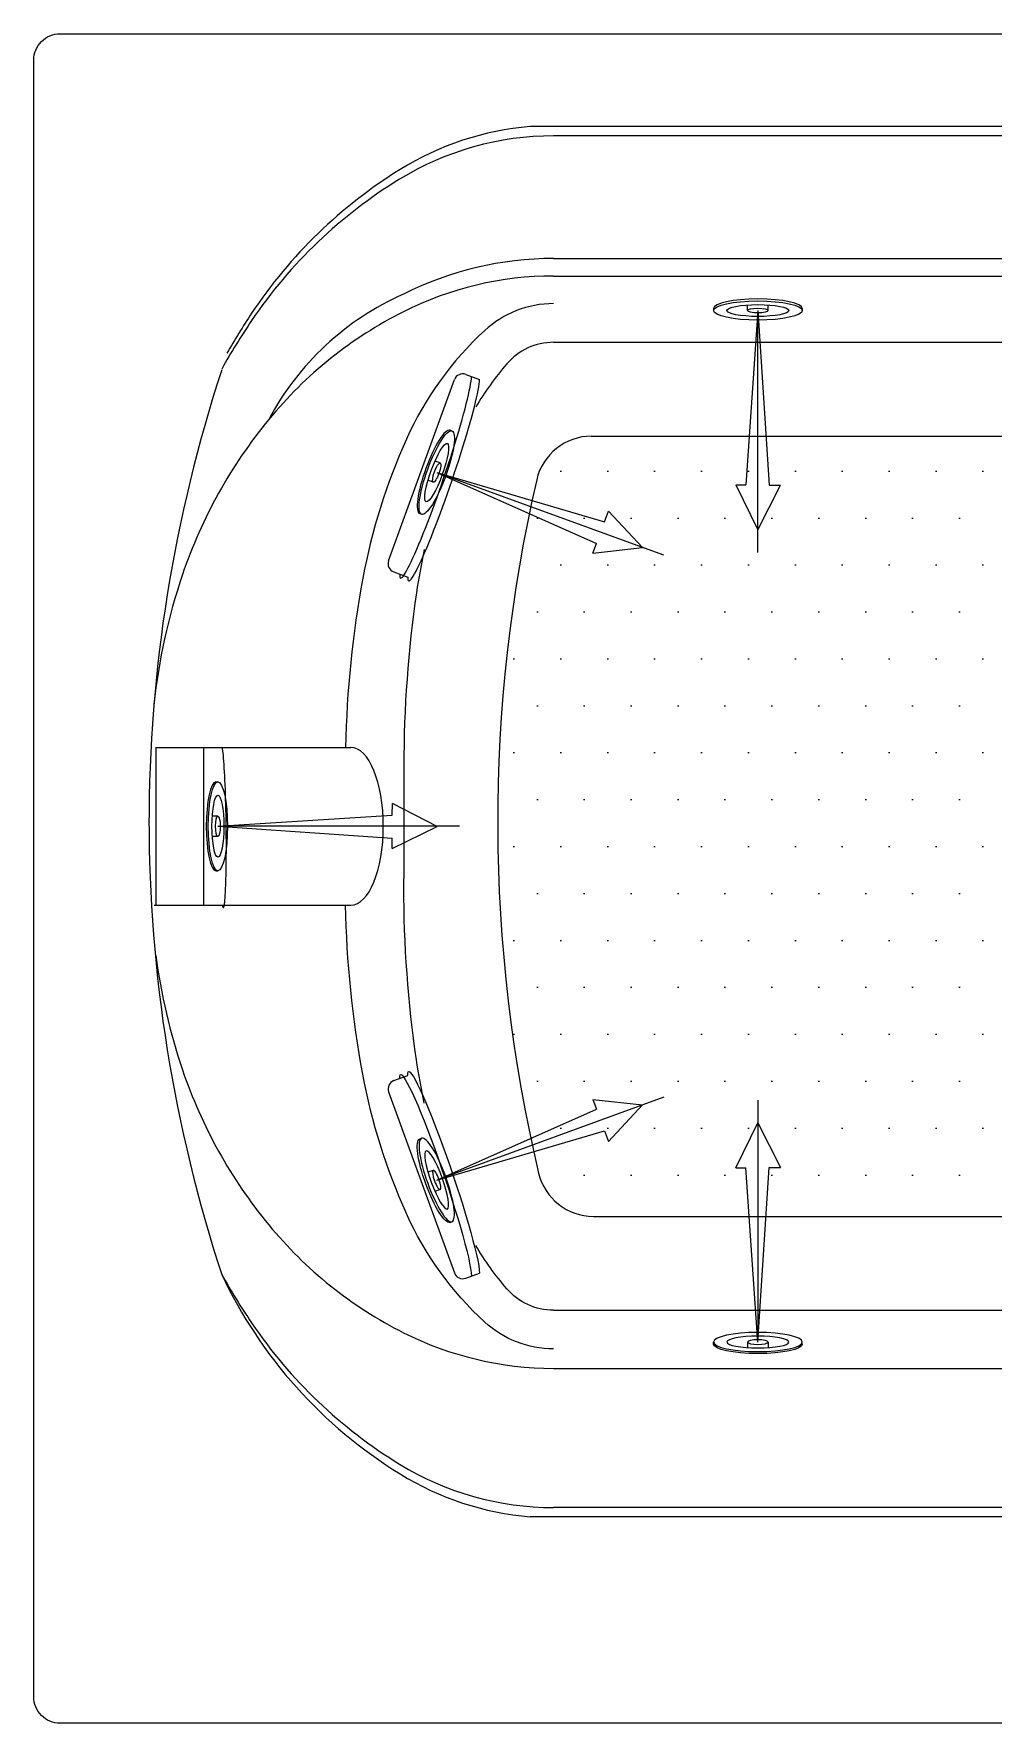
# Model space of a CAD drawing. Header units: millimetres. Extents: x -1219.95 to -1218.25, y 2261.23 to 2262.28.
# Drawn here: x -1219.954 to -1219.442, y 2261.376 to 2262.276 of the extents above; entities that cross this region are included whole.
import ezdxf

# ---------------------------------------------------------------- set-up
doc = ezdxf.new("R2010")
doc.units = ezdxf.units.MM
doc.header["$LTSCALE"] = 10
doc.linetypes.add('CENTER', pattern=[2, 1.25, -0.25, 0.25, -0.25])
for name, color, linetype in [('CONTOR04', 7, 'Continuous'), ('jacuzzi', 1, 'Continuous'), ('LCENTR02', 1, 'CENTER'), ('LCOTA02', 1, 'Continuous')]:
    doc.layers.add(name, color=color, linetype=linetype)

# ---------------------------------------------------------------- blocks, each defined once
blk = doc.blocks.new('A$C302A24D9')
at = {"layer": 'jacuzzi'}
for p, q in [((0, 1.229), (0, 1.017)), ((1.813, 1.017), (1.813, 1.61)), ((2.901, 1.017), (2.901, 1.61)), ((4.714, 1.229), (4.714, 1.017))]:
    blk.add_line(p, q, dxfattribs=at)
at = {"layer": 'jacuzzi', "extrusion": (0, 0, -1)}
for centre, major_axis, ratio, start_param, end_param in [((2.357, 1.229), (2.357, 0), 0.431953, 3.141593, 6.283185), ((2.357, 1.017), (2.357, 0), 0.431953, 3.141593, 9.424778), ((2.357, 1.017), (1.646, 0), 0.381644, 3.141593, 9.424778), ((2.357, 1.017), (0.544, 0), 0.461888, 1.570796326794896, 7.853981633974482)]:
    blk.add_ellipse(centre, major_axis=major_axis, ratio=ratio, start_param=start_param, end_param=end_param, dxfattribs=at)
blk = doc.blocks.new('BMG')
at = {"layer": 'LCENTR02'}
blk.add_line((0, -12.843), (0, 1.554), dxfattribs=at)
at = {"layer": 'LCOTA02'}
for p, q in [((0, 0), (-0.592, -9.266)), ((0, 0), (0.636, -9.258)), ((-0.592, -9.266), (-1.202, -9.27)), ((0.004, -11.642), (-1.202, -9.27)), ((1.178, -9.254), (0.004, -11.642)), ((1.178, -9.254), (0.636, -9.258))]:
    blk.add_line(p, q, dxfattribs=at)
at = {"layer": 'CONTOR04', "yscale": 0.5}
blk.add_blockref('A$C302A24D9', (-2.357, -0.508), dxfattribs=at)

msp = doc.modelspace()

# ---------------------------------------------------------------- hatches: boundary and pattern name
at = {"layer": 'jacuzzi'}
h = msp.add_hatch(dxfattribs=at)
h.set_pattern_fill('DOTS', color=256, scale=0.4, style=0)
h.set_pattern_definition([(0, (-1246.272852, 2258.2927), (0.0125, 0.025), [0, -0.025])])
h.paths.add_polyline_path([(-1218.96476, 2261.64566, 0.284079), (-1218.93793, 2261.66224, 0.036532), (-1218.93626, 2261.66629, -0.72393), (-1218.84126, 2261.66629, 0.323974), (-1218.81276, 2261.64566), (-1218.55203, 2261.64566, 0.347675), (-1218.52284, 2261.66875, 0.115309), (-1218.52181, 2262.03807, 0.349236), (-1218.55104, 2262.06132), (-1219.65647, 2262.06132, 0.284081), (-1219.68331, 2262.04474, 0.059275), (-1219.68571, 2262.03807, 0.115309), (-1219.68468, 2261.66875, 0.347675), (-1219.65548, 2261.64566)])

# ---------------------------------------------------------------- linework, layer by layer
for p, q in [((-1219.31489, 2262.22621), (-1219.68923, 2262.22621)), ((-1219.67673, 2262.22672), (-1219.67673, 2262.22672)), ((-1219.67673, 2262.22672), (-1219.67673, 2262.22672)), ((-1219.67673, 2262.22672), (-1219.67673, 2262.22672)), ((-1219.67673, 2262.22672), (-1219.67673, 2262.22672)), ((-1219.67673, 2262.22672), (-1219.67673, 2262.22672)), ((-1219.31489, 2262.22131), (-1219.67673, 2262.22131)), ((-1219.67673, 2262.15597), (-1218.53079, 2262.15597)), ((-1219.67673, 2262.14664), (-1219.31489, 2262.14664)), ((-1219.67673, 2262.11132), (-1218.53079, 2262.11132)), ((-1219.76463, 2261.99497), (-1219.72952, 2262.09144)), ((-1219.72353, 2262.09423), (-1219.71613, 2262.09154)), ((-1219.65647, 2262.06132), (-1218.55104, 2262.06132)), ((-1219.76184, 2261.98899), (-1219.75443, 2261.98629)), ((-1219.88888, 2261.89549), (-1219.78472, 2261.89549)), ((-1219.8887, 2261.89549), (-1219.8887, 2261.81149)), ((-1219.86333, 2261.89549), (-1219.86333, 2261.81149)), ((-1219.75649, 2261.88554), (-1219.75649, 2261.82568)), ((-1219.75649, 2261.82144), (-1219.75649, 2261.82568)), ((-1219.88956, 2261.81149), (-1219.78472, 2261.81149)), ((-1219.76184, 2261.718), (-1219.75443, 2261.72069)), ((-1219.76463, 2261.71202), (-1219.72952, 2261.61554)), ((-1219.65548, 2261.64566), (-1218.96476, 2261.64566)), ((-1219.72353, 2261.61275), (-1219.71613, 2261.61545)), ((-1219.67673, 2261.59566), (-1218.96293, 2261.59566)), ((-1219.67673, 2261.56472), (-1219.29042, 2261.56472)), ((-1218.80731, 2261.48568), (-1219.68923, 2261.48568)), ((-1218.97664, 2261.49058), (-1219.67673, 2261.49058))]:
    msp.add_line(p, q, dxfattribs=at)
at = {"layer": 'jacuzzi', "color": 3}
msp.add_lwpolyline([(-1218.25376, 2261.38968, -0.414214), (-1218.26776, 2261.37568), (-1219.93976, 2261.37568, -0.414214), (-1219.95376, 2261.38968), (-1219.95376, 2262.26168, -0.414214), (-1219.93976, 2262.27568), (-1218.26776, 2262.27568, -0.414214), (-1218.25376, 2262.26168)], format="xyb", close=True, dxfattribs=at)
at = {"layer": 'jacuzzi'}
for points in [[(-1219.67673, 2262.13192, 0.188149), (-1219.71341, 2262.11761, 0.101334), (-1219.75514, 2262.05976, 0.059725), (-1219.77838, 2261.98561, 0.041549), (-1219.78753, 2261.89549)], [(-1219.67673, 2262.11132, 0.219593), (-1219.70164, 2262.09983, 0.041078), (-1219.71822, 2262.0768)], [(-1219.74562, 2262.00097, 0.016396), (-1219.74977, 2261.97791, 0.03634), (-1219.75649, 2261.88554)], [(-1219.74562, 2261.70601, -0.016396), (-1219.74977, 2261.72907, -0.03634), (-1219.75649, 2261.82144)], [(-1219.67673, 2261.57506, -0.188149), (-1219.71341, 2261.58937, -0.101334), (-1219.75514, 2261.64722, -0.059725), (-1219.77838, 2261.72137, -0.041549), (-1219.78753, 2261.81149)], [(-1219.67673, 2261.59566, -0.219593), (-1219.70164, 2261.60715, -0.041078), (-1219.71822, 2261.63018)]]:
    msp.add_lwpolyline(points, format="xyb", dxfattribs=at)
for centre, radius, start, end in [((-1219.67673, 2262.0717), 0.15501, 94.62725, 121.84054), ((-1219.67673, 2262.06402), 0.15729, 90, 121.43155), ((-1219.62135, 2261.98252), 0.25999, 121.84054, 146.29656), ((-1219.62444, 2261.97847), 0.25755, 121.43155, 145.87249), ((-1219.67673, 2261.97829), 0.17768, 90, 116.73898), ((-1219.67673, 2261.96896), 0.17768, 90, 116.73898), ((-1219.69607, 2261.99975), 0.15001, 113.82874, 152.00466), ((-1219.53351, 2261.92393), 0.36558, 146.29656, 150.21449), ((-1219.65643, 2261.92868), 0.22278, 116.73898, 140.57371), ((-1219.54159, 2261.92232), 0.35763, 145.87249, 150.74404), ((-1219.11407, 2261.85404), 0.77829, 161.84032, 180), ((-1219.72513, 2262.08985), 0.00467, 70, 160), ((-1219.62466, 2261.90255), 0.26392, 140.57371, 161.19335), ((-1219.65647, 2262.03132), 0.03, 90, 167.00421), ((-1218.89512, 2261.85561), 0.81137, 167.00421, 193.31494), ((-1219.76024, 2261.99337), 0.00467, 160, 250), ((-1219.57471, 2261.88554), 0.31668, 161.19335, 174.0453), ((-1219.11407, 2261.85731), 0.77829, 180, 198.15968), ((-1219.57471, 2261.82581), 0.31668, 187.47712, 198.80665), ((-1219.62466, 2261.8088), 0.26392, 198.80665, 219.42629), ((-1219.76024, 2261.71361), 0.00467, 110, 200), ((-1219.65548, 2261.67566), 0.03, 193.31494, 270), ((-1219.65643, 2261.78267), 0.22278, 219.42629, 243.26102), ((-1219.62771, 2261.72121), 0.24971, 205.23581, 238.41221), ((-1219.54159, 2261.78957), 0.35763, 209.26347, 214.12751), ((-1219.72513, 2261.61714), 0.00467, 200, 290), ((-1219.62444, 2261.73342), 0.25755, 214.12751, 238.56845), ((-1219.67673, 2261.74239), 0.17768, 243.26102, 270), ((-1219.67673, 2261.64787), 0.15729, 238.56845, 270), ((-1219.67673, 2261.64019), 0.15501, 238.15946, 265.37275)]:
    msp.add_arc(centre, radius, start, end, dxfattribs=at)
for centre, major_axis, ratio, start_param, end_param in [((-1219.73958, 2262.04048), (0.01866, 0.05472), 0.079053, 2.889448, 6.031041), ((-1219.73528, 2262.03891), (0.01866, 0.05472), 0.079053, 2.889448, 6.031041), ((-1219.85326, 2261.85349), (-0.00054, 0.04337), 0.047861, 2.889109, 6.030702), ((-1219.78472, 2261.85349), (0, 0.042), 0.411322, 3.141593, 6.283185)]:
    msp.add_ellipse(centre, major_axis=major_axis, ratio=ratio, start_param=start_param, end_param=end_param, dxfattribs=at)
at = {"layer": 'jacuzzi', "extrusion": (0, 0, -1)}
for centre in [(-1219.73958, 2261.66651), (-1219.73528, 2261.66807)]:
    msp.add_ellipse(centre, major_axis=(-0.01866, 0.05472), ratio=0.079053, start_param=-0.252144, end_param=2.889448, dxfattribs=at)

# ---------------------------------------------------------------- block references
at = {"layer": 'jacuzzi', "yscale": 0.01003300330046386, "zscale": 0.0100330033003292}
for p, xscale, rotation in [((-1219.5678, 2262.12824), -0.0100330033002881, 359.9999999904682), ((-1219.73897, 2262.04193), -0.0100330033002881, 70.00000028688667), ((-1219.85561, 2261.85349), -0.0100330033002881, 89.99999999998018), ((-1219.73897, 2261.66505), 0.0100330033002881, 109.9999997131133), ((-1219.5678, 2261.57874), 0.0100330033002881, 180.0000000095319)]:
    msp.add_blockref('BMG', p, dxfattribs=dict(at, xscale=xscale, rotation=rotation))

doc.saveas('drawing.dxf')
